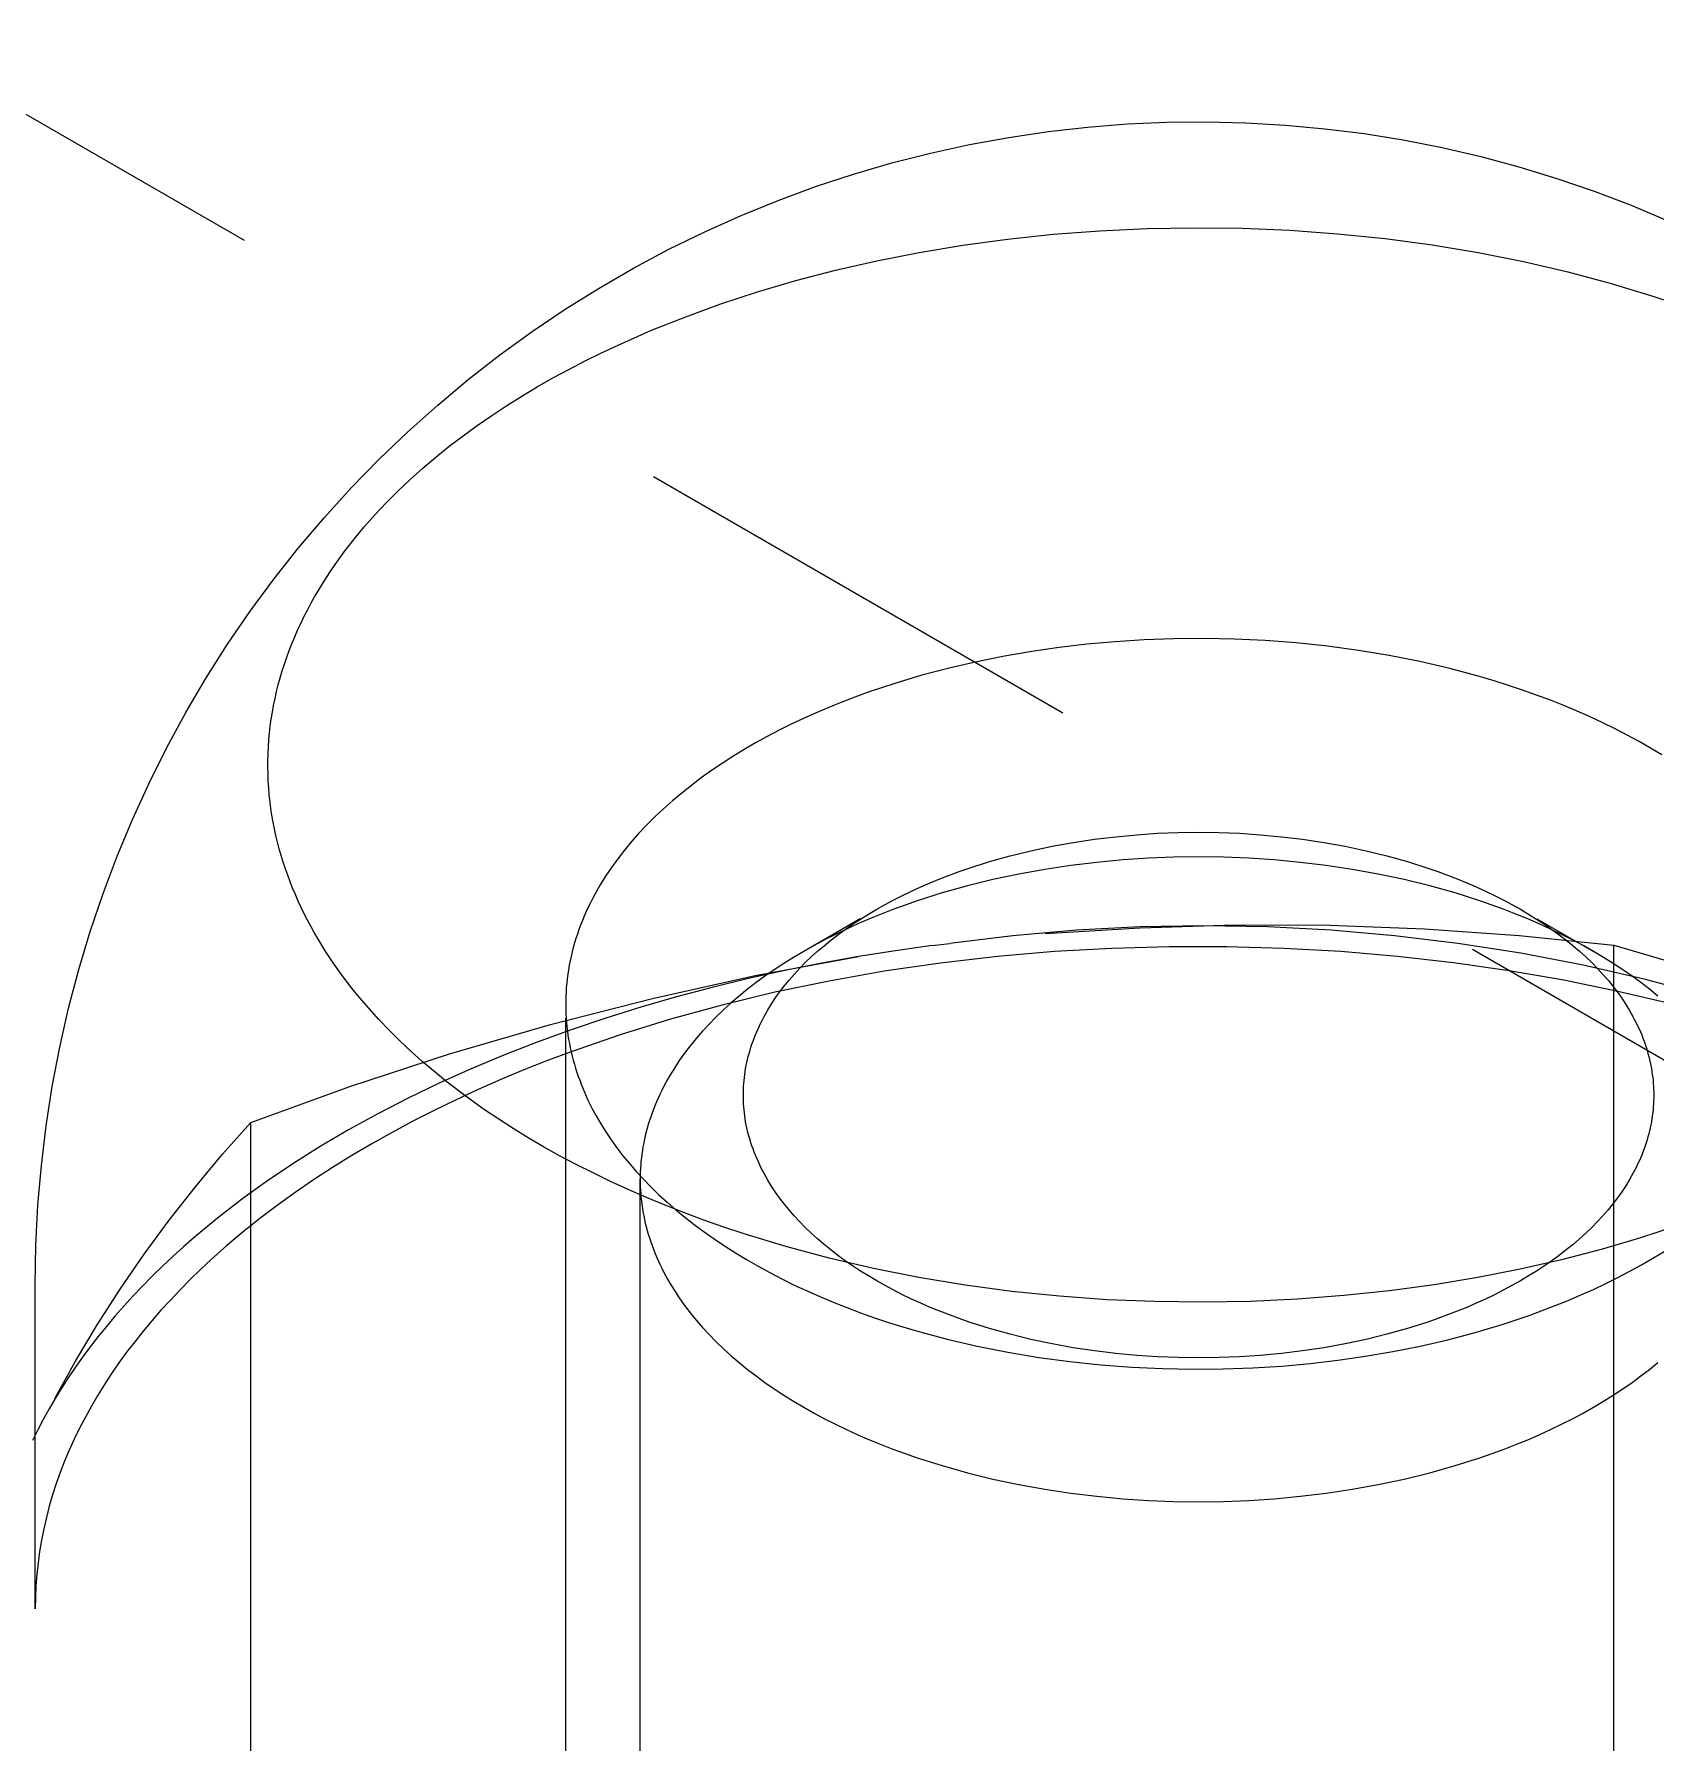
# Model space of a CAD drawing. Header units: inches. Extents: x -14 to 184, y -4 to 134.
# Drawn here: x 111.4241 to 111.7671, y 58.481 to 58.8424 of the extents above; entities that cross this region are included whole.
import ezdxf

# ---------------------------------------------------------------- set-up
doc = ezdxf.new("R2010")
doc.units = ezdxf.units.IN
doc.linetypes.add('HIDDEN', pattern=[1.905, 1.27, -0.635])
doc.layers.add('ZANO_R', color=7, linetype='Continuous', lineweight=0)
doc.layers.add('ZANO_R_przerywana', color=250, linetype='HIDDEN', lineweight=0)

msp = doc.modelspace()

# ---------------------------------------------------------------- linework, layer by layer
at = {"layer": 'ZANO_R'}
for p, q in [((111.63022, 58.82057), (111.63857, 58.8218)), ((111.63857, 58.8218), (111.64689, 58.82274)), ((111.64689, 58.82274), (111.65525, 58.8234)), ((111.65525, 58.8234), (111.66361, 58.82377)), ((111.66361, 58.82377), (111.67199, 58.82386)), ((111.67199, 58.82386), (111.68037, 58.82366)), ((111.68037, 58.82366), (111.68873, 58.82318)), ((111.68873, 58.82318), (111.69707, 58.82241)), ((111.69707, 58.82241), (111.70538, 58.82136)), ((111.70538, 58.82136), (111.71365, 58.82002)), ((111.61366, 58.81725), (111.62191, 58.81905)), ((111.62191, 58.81905), (111.63022, 58.82057)), ((111.71365, 58.82002), (111.72187, 58.81841)), ((111.72187, 58.81841), (111.73003, 58.81652)), ((111.59738, 58.8128), (111.60548, 58.81516)), ((111.60548, 58.81516), (111.61366, 58.81725)), ((111.73003, 58.81652), (111.73813, 58.81435)), ((111.73813, 58.81435), (111.74614, 58.8119)), ((111.58936, 58.81015), (111.59738, 58.8128)), ((111.74614, 58.8119), (111.75406, 58.80919)), ((111.57361, 58.80405), (111.58143, 58.80724)), ((111.58143, 58.80724), (111.58936, 58.81015)), ((111.75406, 58.80919), (111.76189, 58.8062)), ((111.56591, 58.8006), (111.57361, 58.80405)), ((111.76189, 58.8062), (111.76961, 58.80295)), ((111.55832, 58.79689), (111.56591, 58.8006)), ((111.62996, 58.79904), (111.63962, 58.80006)), ((111.63962, 58.80006), (111.64944, 58.80081)), ((111.64944, 58.80081), (111.6594, 58.80128)), ((111.6594, 58.80128), (111.66945, 58.80145)), ((111.66945, 58.80145), (111.67955, 58.80133)), ((111.67955, 58.80133), (111.68967, 58.80091)), ((111.68967, 58.80091), (111.69977, 58.80018)), ((111.69977, 58.80018), (111.7098, 58.79915)), ((111.55087, 58.79291), (111.55832, 58.79689)), ((111.60228, 58.79445), (111.61126, 58.79622)), ((111.61126, 58.79622), (111.6205, 58.79775)), ((111.6205, 58.79775), (111.62996, 58.79904)), ((111.7098, 58.79915), (111.71973, 58.79782)), ((111.71973, 58.79782), (111.72951, 58.7962)), ((111.72951, 58.7962), (111.73911, 58.7943)), ((111.54356, 58.78869), (111.55087, 58.79291)), ((111.58517, 58.79027), (111.59358, 58.79246)), ((111.59358, 58.79246), (111.60228, 58.79445)), ((111.73911, 58.7943), (111.74848, 58.79212)), ((111.5364, 58.78421), (111.54356, 58.78869)), ((111.57708, 58.78789), (111.58517, 58.79027)), ((111.74848, 58.79212), (111.75761, 58.78968)), ((111.75761, 58.78968), (111.76645, 58.78699)), ((111.56188, 58.78264), (111.56931, 58.78534)), ((111.56931, 58.78534), (111.57708, 58.78789)), ((111.76645, 58.78699), (111.77075, 58.78556)), ((111.5294, 58.7795), (111.5364, 58.78421)), ((111.55466, 58.77976), (111.56188, 58.78264)), ((111.52256, 58.77454), (111.5294, 58.7795)), ((111.54756, 58.77663), (111.55466, 58.77976)), ((111.5159, 58.76935), (111.52256, 58.77454)), ((111.54059, 58.77327), (111.54405, 58.77498)), ((111.54405, 58.77498), (111.54756, 58.77663)), ((111.5338, 58.76967), (111.53717, 58.7715)), ((111.53717, 58.7715), (111.54059, 58.77327)), ((111.50942, 58.76394), (111.5159, 58.76935)), ((111.52721, 58.76583), (111.53048, 58.76777)), ((111.53048, 58.76777), (111.5338, 58.76967)), ((111.50313, 58.75831), (111.50942, 58.76394)), ((111.52086, 58.76175), (111.52401, 58.76382)), ((111.52401, 58.76382), (111.52721, 58.76583)), ((111.51779, 58.75963), (111.52086, 58.76175)), ((111.49703, 58.75247), (111.50313, 58.75831)), ((111.51187, 58.75522), (111.51479, 58.75745)), ((111.51479, 58.75745), (111.51779, 58.75963)), ((111.50627, 58.7506), (111.50903, 58.75293)), ((111.50903, 58.75293), (111.51187, 58.75522)), ((111.49114, 58.74642), (111.49703, 58.75247)), ((111.5036, 58.74821), (111.50627, 58.7506)), ((111.48546, 58.74017), (111.49114, 58.74642)), ((111.49855, 58.74329), (111.50103, 58.74577)), ((111.50103, 58.74577), (111.5036, 58.74821)), ((111.49617, 58.74076), (111.49855, 58.74329)), ((111.48, 58.73373), (111.48546, 58.74017)), ((111.49173, 58.73557), (111.49389, 58.73818)), ((111.49389, 58.73818), (111.49617, 58.74076)), ((111.48967, 58.73292), (111.49173, 58.73557)), ((111.47476, 58.72711), (111.48, 58.73373)), ((111.48772, 58.73023), (111.48967, 58.73292)), ((111.48503, 58.72613), (111.4859, 58.7275)), ((111.4859, 58.7275), (111.4868, 58.72887)), ((111.4868, 58.72887), (111.48772, 58.73023)), ((111.46975, 58.72031), (111.47476, 58.72711)), ((111.48338, 58.72336), (111.48419, 58.72475)), ((111.48419, 58.72475), (111.48503, 58.72613)), ((111.46498, 58.71334), (111.46975, 58.72031)), ((111.48113, 58.71915), (111.48185, 58.72056)), ((111.48185, 58.72056), (111.4826, 58.72196)), ((111.4826, 58.72196), (111.48338, 58.72336)), ((111.47979, 58.71631), (111.48045, 58.71773)), ((111.48045, 58.71773), (111.48113, 58.71915)), ((111.46045, 58.70622), (111.46498, 58.71334)), ((111.47802, 58.71202), (111.47858, 58.71346)), ((111.47858, 58.71346), (111.47917, 58.71489)), ((111.47917, 58.71489), (111.47979, 58.71631)), ((111.64674, 58.71334), (111.64089, 58.71266)), ((111.65274, 58.71388), (111.64674, 58.71334)), ((111.65888, 58.71427), (111.65274, 58.71388)), ((111.66514, 58.7145), (111.65888, 58.71427)), ((111.67151, 58.71455), (111.66514, 58.7145)), ((111.67796, 58.71443), (111.67151, 58.71455)), ((111.68447, 58.71412), (111.67796, 58.71443)), ((111.69103, 58.71363), (111.68447, 58.71412)), ((111.6976, 58.71294), (111.69103, 58.71363)), ((111.70416, 58.71205), (111.6976, 58.71294)), ((111.477, 58.70914), (111.47749, 58.71058)), ((111.47749, 58.71058), (111.47802, 58.71202)), ((111.62345, 58.70966), (111.61762, 58.70831)), ((111.62928, 58.71083), (111.62345, 58.70966)), ((111.6351, 58.71183), (111.62928, 58.71083)), ((111.64089, 58.71266), (111.6351, 58.71183)), ((111.71068, 58.71096), (111.70416, 58.71205)), ((111.71715, 58.70968), (111.71068, 58.71096)), ((111.72352, 58.70819), (111.71715, 58.70968)), ((111.45617, 58.69894), (111.46045, 58.70622)), ((111.47571, 58.70479), (111.47611, 58.70624)), ((111.47611, 58.70624), (111.47654, 58.70769)), ((111.47654, 58.70769), (111.477, 58.70914)), ((111.61183, 58.70678), (111.6061, 58.70507)), ((111.61762, 58.70831), (111.61183, 58.70678)), ((111.72978, 58.70652), (111.72352, 58.70819)), ((111.73286, 58.70561), (111.72978, 58.70652)), ((111.7359, 58.70465), (111.73286, 58.70561)), ((111.47501, 58.70188), (111.47534, 58.70334)), ((111.47534, 58.70334), (111.47571, 58.70479)), ((111.59766, 58.70217), (111.5949, 58.70111)), ((111.60045, 58.70318), (111.59766, 58.70217)), ((111.6061, 58.70507), (111.60045, 58.70318)), ((111.7389, 58.70365), (111.7359, 58.70465)), ((111.74185, 58.7026), (111.7389, 58.70365)), ((111.74476, 58.70151), (111.74185, 58.7026)), ((111.45214, 58.69152), (111.45617, 58.69894)), ((111.47422, 58.6975), (111.47445, 58.69896)), ((111.47445, 58.69896), (111.47471, 58.70042)), ((111.47471, 58.70042), (111.47501, 58.70188)), ((111.58948, 58.69886), (111.58682, 58.69766)), ((111.59217, 58.7), (111.58948, 58.69886)), ((111.5949, 58.70111), (111.59217, 58.7)), ((111.74761, 58.70038), (111.74476, 58.70151)), ((111.75041, 58.69921), (111.74761, 58.70038)), ((111.75316, 58.69799), (111.75041, 58.69921)), ((111.47385, 58.69458), (111.47402, 58.69604)), ((111.47402, 58.69604), (111.47422, 58.6975)), ((111.58164, 58.69515), (111.57912, 58.69383)), ((111.58421, 58.69643), (111.58164, 58.69515)), ((111.58682, 58.69766), (111.58421, 58.69643)), ((111.75584, 58.69674), (111.75316, 58.69799)), ((111.75847, 58.69545), (111.75584, 58.69674)), ((111.76103, 58.69412), (111.75847, 58.69545)), ((111.44837, 58.68397), (111.45214, 58.69152)), ((111.47354, 58.6902), (111.47361, 58.69166)), ((111.47361, 58.69166), (111.47371, 58.69312)), ((111.47371, 58.69312), (111.47385, 58.69458)), ((111.57666, 58.69247), (111.57424, 58.69107)), ((111.57912, 58.69383), (111.57666, 58.69247)), ((111.76352, 58.69276), (111.76103, 58.69412)), ((111.76595, 58.69136), (111.76352, 58.69276)), ((111.76831, 58.68994), (111.76595, 58.69136)), ((111.4735, 58.68874), (111.47354, 58.6902)), ((111.4735, 58.68728), (111.4735, 58.68874)), ((111.56958, 58.68815), (111.56735, 58.68663)), ((111.57188, 58.68962), (111.56958, 58.68815)), ((111.57424, 58.69107), (111.57188, 58.68962)), ((111.44485, 58.67629), (111.44837, 58.68397)), ((111.47353, 58.68583), (111.4735, 58.68728)), ((111.47359, 58.68438), (111.47353, 58.68583)), ((111.47368, 58.68293), (111.47359, 58.68438)), ((111.56518, 58.68508), (111.56307, 58.6835)), ((111.56735, 58.68663), (111.56518, 58.68508)), ((111.4738, 58.68148), (111.47368, 58.68293)), ((111.47396, 58.68004), (111.4738, 58.68148)), ((111.56104, 58.68188), (111.55908, 58.68023)), ((111.56307, 58.6835), (111.56104, 58.68188)), ((111.47414, 58.6786), (111.47396, 58.68004)), ((111.47436, 58.67717), (111.47414, 58.6786)), ((111.47461, 58.67573), (111.47436, 58.67717)), ((111.55537, 58.67685), (111.55364, 58.67512)), ((111.55719, 58.67855), (111.55537, 58.67685)), ((111.55908, 58.68023), (111.55719, 58.67855)), ((111.44161, 58.6685), (111.44485, 58.67629)), ((111.47489, 58.67431), (111.47461, 58.67573)), ((111.4752, 58.67289), (111.47489, 58.67431)), ((111.55198, 58.67336), (111.55041, 58.67159)), ((111.55364, 58.67512), (111.55198, 58.67336)), ((111.65283, 58.67264), (111.65728, 58.67306)), ((111.65728, 58.67306), (111.6617, 58.67335)), ((111.6617, 58.67335), (111.66606, 58.67352)), ((111.66606, 58.67352), (111.67035, 58.67357)), ((111.67035, 58.67357), (111.67464, 58.67352)), ((111.67464, 58.67352), (111.679, 58.67335)), ((111.679, 58.67335), (111.68341, 58.67306)), ((111.68341, 58.67306), (111.68787, 58.67264)), ((111.47554, 58.67147), (111.4752, 58.67289)), ((111.47591, 58.67006), (111.47554, 58.67147)), ((111.47631, 58.66866), (111.47591, 58.67006)), ((111.54891, 58.66979), (111.5475, 58.66797)), ((111.55041, 58.67159), (111.54891, 58.66979)), ((111.63049, 58.66858), (111.63491, 58.66967)), ((111.63491, 58.66967), (111.63937, 58.67062)), ((111.63937, 58.67062), (111.64386, 58.67143)), ((111.64386, 58.67143), (111.64835, 58.6721)), ((111.64835, 58.6721), (111.65283, 58.67264)), ((111.68787, 58.67264), (111.69235, 58.6721)), ((111.69235, 58.6721), (111.69684, 58.67143)), ((111.69684, 58.67143), (111.70133, 58.67062)), ((111.70133, 58.67062), (111.70579, 58.66967)), ((111.70579, 58.66967), (111.71021, 58.66858)), ((111.43863, 58.66059), (111.44161, 58.6685)), ((111.47674, 58.66726), (111.47631, 58.66866)), ((111.4772, 58.66587), (111.47674, 58.66726)), ((111.47769, 58.66449), (111.4772, 58.66587)), ((111.54618, 58.66614), (111.54555, 58.66522)), ((111.5475, 58.66797), (111.54618, 58.66614)), ((111.61974, 58.66527), (111.62185, 58.666)), ((111.62185, 58.666), (111.62613, 58.66736)), ((111.62613, 58.66736), (111.63049, 58.66858)), ((111.64336, 58.66655), (111.63785, 58.66572)), ((111.64886, 58.66721), (111.64336, 58.66655)), ((111.65432, 58.66772), (111.64886, 58.66721)), ((111.65974, 58.66807), (111.65432, 58.66772)), ((111.66508, 58.66828), (111.65974, 58.66807)), ((111.67035, 58.66835), (111.66508, 58.66828)), ((111.67561, 58.66828), (111.67035, 58.66835)), ((111.68096, 58.66807), (111.67561, 58.66828)), ((111.68637, 58.66772), (111.68096, 58.66807)), ((111.69184, 58.66721), (111.68637, 58.66772)), ((111.69734, 58.66655), (111.69184, 58.66721)), ((111.70285, 58.66572), (111.69734, 58.66655)), ((111.71021, 58.66858), (111.71457, 58.66736)), ((111.71457, 58.66736), (111.71885, 58.666)), ((111.71885, 58.666), (111.72095, 58.66527)), ((111.4782, 58.66311), (111.47769, 58.66449)), ((111.47874, 58.66174), (111.4782, 58.66311)), ((111.54378, 58.66243), (111.54324, 58.6615)), ((111.54435, 58.66336), (111.54378, 58.66243)), ((111.54494, 58.66429), (111.54435, 58.66336)), ((111.54555, 58.66522), (111.54494, 58.66429)), ((111.61161, 58.66203), (111.6136, 58.66289)), ((111.6136, 58.66289), (111.61561, 58.66371)), ((111.61561, 58.66371), (111.61766, 58.66451)), ((111.62145, 58.66223), (111.6161, 58.66073)), ((111.61766, 58.66451), (111.61974, 58.66527)), ((111.62687, 58.66356), (111.62145, 58.66223)), ((111.63235, 58.66472), (111.62687, 58.66356)), ((111.63785, 58.66572), (111.63235, 58.66472)), ((111.70835, 58.66472), (111.70285, 58.66572)), ((111.71382, 58.66356), (111.70835, 58.66472)), ((111.71925, 58.66223), (111.71382, 58.66356)), ((111.7246, 58.66073), (111.71925, 58.66223)), ((111.72095, 58.66527), (111.72303, 58.66451)), ((111.72303, 58.66451), (111.72508, 58.66371)), ((111.72508, 58.66371), (111.7271, 58.66289)), ((111.7271, 58.66289), (111.72908, 58.66203)), ((111.43593, 58.6526), (111.43863, 58.66059)), ((111.47932, 58.66038), (111.47874, 58.66174)), ((111.47991, 58.65902), (111.47932, 58.66038)), ((111.48054, 58.65768), (111.47991, 58.65902)), ((111.54173, 58.65868), (111.54127, 58.65774)), ((111.54221, 58.65962), (111.54173, 58.65868)), ((111.54271, 58.66056), (111.54221, 58.65962)), ((111.54324, 58.6615), (111.54271, 58.66056)), ((111.60405, 58.65829), (111.60588, 58.65927)), ((111.60588, 58.65927), (111.60775, 58.66022)), ((111.60775, 58.66022), (111.60966, 58.66114)), ((111.61085, 58.65907), (111.60827, 58.65817)), ((111.60966, 58.66114), (111.61161, 58.66203)), ((111.6161, 58.66073), (111.61085, 58.65907)), ((111.72985, 58.65907), (111.7246, 58.66073)), ((111.72908, 58.66203), (111.73103, 58.66114)), ((111.73243, 58.65817), (111.72985, 58.65907)), ((111.73103, 58.66114), (111.73294, 58.66022)), ((111.73294, 58.66022), (111.73481, 58.65927)), ((111.73481, 58.65927), (111.73664, 58.65829)), ((111.48119, 58.65634), (111.48054, 58.65768)), ((111.48187, 58.65501), (111.48119, 58.65634)), ((111.48257, 58.65369), (111.48187, 58.65501)), ((111.54041, 58.65584), (111.54002, 58.6549)), ((111.54083, 58.65679), (111.54041, 58.65584)), ((111.54127, 58.65774), (111.54083, 58.65679)), ((111.59879, 58.65528), (111.58683, 58.64838)), ((111.59719, 58.65412), (111.59884, 58.6552)), ((111.60073, 58.65524), (111.59829, 58.65419)), ((111.59884, 58.6552), (111.60053, 58.65626)), ((111.60053, 58.65626), (111.60227, 58.65729)), ((111.6032, 58.65626), (111.60073, 58.65524)), ((111.60227, 58.65729), (111.60405, 58.65829)), ((111.60572, 58.65723), (111.6032, 58.65626)), ((111.60827, 58.65817), (111.60572, 58.65723)), ((111.73498, 58.65723), (111.73243, 58.65817)), ((111.73749, 58.65626), (111.73498, 58.65723)), ((111.73664, 58.65829), (111.73843, 58.65729)), ((111.73997, 58.65524), (111.73749, 58.65626)), ((111.73843, 58.65729), (111.74017, 58.65626)), ((111.7424, 58.65419), (111.73997, 58.65524)), ((111.74017, 58.65626), (111.74186, 58.6552)), ((111.74186, 58.6552), (111.7435, 58.65412)), ((111.7419, 58.65528), (111.75386, 58.64838)), ((111.4335, 58.64451), (111.43593, 58.6526)), ((111.4833, 58.65238), (111.48257, 58.65369)), ((111.48406, 58.65108), (111.4833, 58.65238)), ((111.53896, 58.65205), (111.53865, 58.65111)), ((111.53929, 58.653), (111.53896, 58.65205)), ((111.53964, 58.65395), (111.53929, 58.653)), ((111.54002, 58.6549), (111.53964, 58.65395)), ((111.59356, 58.65197), (111.59126, 58.65081)), ((111.59257, 58.65075), (111.59406, 58.6519)), ((111.5959, 58.6531), (111.59356, 58.65197)), ((111.59406, 58.6519), (111.5956, 58.65302)), ((111.5956, 58.65302), (111.59719, 58.65412)), ((111.59829, 58.65419), (111.5959, 58.6531)), ((111.63108, 58.65169), (111.61771, 58.65006)), ((111.64451, 58.65285), (111.63108, 58.65169)), ((111.63793, 58.65216), (111.65797, 58.65339)), ((111.65797, 58.65355), (111.64451, 58.65285)), ((111.65797, 58.65339), (111.67803, 58.65397)), ((111.67144, 58.65378), (111.65797, 58.65355)), ((111.68491, 58.65355), (111.67144, 58.65378)), ((111.67803, 58.65397), (111.69811, 58.65389)), ((111.69837, 58.65285), (111.68491, 58.65355)), ((111.69811, 58.65389), (111.71817, 58.65315)), ((111.7118, 58.65169), (111.69837, 58.65285)), ((111.72517, 58.65006), (111.7118, 58.65169)), ((111.71817, 58.65315), (111.73819, 58.65176)), ((111.73819, 58.65176), (111.75816, 58.64971)), ((111.74479, 58.6531), (111.7424, 58.65419)), ((111.7435, 58.65412), (111.74509, 58.65302)), ((111.74714, 58.65197), (111.74479, 58.6531)), ((111.74509, 58.65302), (111.74664, 58.6519)), ((111.74664, 58.6519), (111.74812, 58.65075)), ((111.74943, 58.65081), (111.74714, 58.65197)), ((111.48564, 58.64851), (111.48406, 58.65108)), ((111.48732, 58.64597), (111.48564, 58.64851)), ((111.53785, 58.64826), (111.53763, 58.64732)), ((111.5381, 58.64921), (111.53785, 58.64826)), ((111.53836, 58.65016), (111.5381, 58.64921)), ((111.53865, 58.65111), (111.53836, 58.65016)), ((111.58683, 58.64838), (111.5847, 58.64711)), ((111.58902, 58.64961), (111.58683, 58.64838)), ((111.58844, 58.6472), (111.58976, 58.6484)), ((111.59126, 58.65081), (111.58902, 58.64961)), ((111.58976, 58.6484), (111.59114, 58.64958)), ((111.59114, 58.64958), (111.59257, 58.65075)), ((111.60623, 58.64851), (111.59843, 58.64727)), ((111.61404, 58.6496), (111.60623, 58.64851)), ((111.61404, 58.6496), (111.61771, 58.65006)), ((111.63991, 58.64832), (111.62781, 58.64728)), ((111.65204, 58.64901), (111.63991, 58.64832)), ((111.66418, 58.64935), (111.65204, 58.64901)), ((111.67631, 58.64935), (111.66418, 58.64935)), ((111.68841, 58.64901), (111.67631, 58.64935)), ((111.70045, 58.64833), (111.68841, 58.64901)), ((111.71242, 58.64732), (111.70045, 58.64833)), ((111.73849, 58.64798), (111.72517, 58.65006)), ((111.75172, 58.64543), (111.73849, 58.64798)), ((111.74812, 58.65075), (111.74956, 58.64958)), ((111.75167, 58.64961), (111.74943, 58.65081)), ((111.74956, 58.64958), (111.75093, 58.6484)), ((111.75093, 58.6484), (111.75225, 58.6472)), ((111.75386, 58.64838), (111.75167, 58.64961)), ((111.756, 58.64711), (111.75386, 58.64838)), ((111.75816, 58.47809), (111.75816, 58.64971)), ((111.75816, 58.64971), (111.77044, 58.64613)), ((111.43135, 58.63634), (111.4335, 58.64451)), ((111.48908, 58.64348), (111.48732, 58.64597)), ((111.53707, 58.64448), (111.53693, 58.64354)), ((111.53724, 58.64543), (111.53707, 58.64448)), ((111.53742, 58.64637), (111.53724, 58.64543)), ((111.53763, 58.64732), (111.53742, 58.64637)), ((111.58288, 58.64432), (111.57516, 58.64262)), ((111.57656, 58.64324), (111.59842, 58.64732)), ((111.58061, 58.64449), (111.57865, 58.64314)), ((111.58262, 58.64582), (111.58061, 58.64449)), ((111.5847, 58.64711), (111.58262, 58.64582)), ((111.59064, 58.64587), (111.58288, 58.64432)), ((111.58482, 58.64351), (111.58597, 58.64476)), ((111.58597, 58.64476), (111.58718, 58.64599)), ((111.58718, 58.64599), (111.58844, 58.6472)), ((111.59843, 58.64727), (111.59064, 58.64587)), ((111.60388, 58.64416), (111.5922, 58.6421)), ((111.61577, 58.64589), (111.60388, 58.64416)), ((111.62781, 58.64728), (111.61577, 58.64589)), ((111.72428, 58.64597), (111.71242, 58.64732)), ((111.73603, 58.64428), (111.72428, 58.64597)), ((111.74763, 58.64227), (111.73603, 58.64428)), ((111.76486, 58.64243), (111.75172, 58.64543)), ((111.75225, 58.6472), (111.75352, 58.64599)), ((111.75352, 58.64599), (111.75472, 58.64476)), ((111.75472, 58.64476), (111.75587, 58.64351)), ((111.75807, 58.64582), (111.756, 58.64711)), ((111.76009, 58.64449), (111.75807, 58.64582)), ((111.76204, 58.64314), (111.76009, 58.64449)), ((111.49094, 58.64103), (111.48908, 58.64348)), ((111.49288, 58.63863), (111.49094, 58.64103)), ((111.53662, 58.64073), (111.53656, 58.6398)), ((111.53671, 58.64167), (111.53662, 58.64073)), ((111.53681, 58.6426), (111.53671, 58.64167)), ((111.53693, 58.64354), (111.53681, 58.6426)), ((111.55484, 58.63844), (111.57656, 58.64324)), ((111.5675, 58.64076), (111.5599, 58.63875)), ((111.57516, 58.64262), (111.5675, 58.64076)), ((111.57676, 58.64176), (111.57494, 58.64035)), ((111.57865, 58.64314), (111.57676, 58.64176)), ((111.5922, 58.6421), (111.58076, 58.63973)), ((111.58174, 58.63972), (111.58271, 58.641)), ((111.58271, 58.641), (111.58374, 58.64226)), ((111.58374, 58.64226), (111.58482, 58.64351)), ((111.75906, 58.63992), (111.74763, 58.64227)), ((111.75587, 58.64351), (111.75696, 58.64226)), ((111.75696, 58.64226), (111.75799, 58.641)), ((111.75799, 58.641), (111.75896, 58.63972)), ((111.76393, 58.64176), (111.76204, 58.64314)), ((111.76576, 58.64035), (111.76393, 58.64176)), ((111.77788, 58.63898), (111.76486, 58.64243)), ((111.4949, 58.63627), (111.49288, 58.63863)), ((111.53329, 58.63293), (111.55484, 58.63844)), ((111.53652, 58.63887), (111.53649, 58.63794)), ((111.53649, 58.63794), (111.53649, 58.63702)), ((111.53649, 58.63702), (111.53651, 58.6361)), ((111.53656, 58.6398), (111.53652, 58.63887)), ((111.5599, 58.63875), (111.55238, 58.63659)), ((111.56956, 58.63703), (111.55864, 58.63404)), ((111.58076, 58.63973), (111.56956, 58.63703)), ((111.57149, 58.63747), (111.56987, 58.636)), ((111.57318, 58.63893), (111.57149, 58.63747)), ((111.57494, 58.64035), (111.57318, 58.63893)), ((111.57919, 58.63587), (111.57998, 58.63716)), ((111.57998, 58.63716), (111.58083, 58.63845)), ((111.58083, 58.63845), (111.58174, 58.63972)), ((111.75896, 58.63972), (111.75987, 58.63845)), ((111.77031, 58.63725), (111.75906, 58.63992)), ((111.75987, 58.63845), (111.76072, 58.63716)), ((111.76072, 58.63716), (111.76151, 58.63587)), ((111.76752, 58.63893), (111.76576, 58.64035)), ((111.42948, 58.62811), (111.43135, 58.63634)), ((111.497, 58.63395), (111.4949, 58.63627)), ((111.49917, 58.63169), (111.497, 58.63395)), ((111.53649, 58.31085), (111.53649, 58.63427)), ((111.53651, 58.6361), (111.53654, 58.63518)), ((111.53654, 58.63518), (111.53659, 58.63427)), ((111.53659, 58.63427), (111.53666, 58.63336)), ((111.53666, 58.63336), (111.53675, 58.63245)), ((111.54496, 58.63427), (111.53764, 58.6318)), ((111.55238, 58.63659), (111.54496, 58.63427)), ((111.55864, 58.63404), (111.548, 58.63074)), ((111.56832, 58.63451), (111.56684, 58.633)), ((111.56987, 58.636), (111.56832, 58.63451)), ((111.57747, 58.63263), (111.57778, 58.63328)), ((111.57778, 58.63328), (111.57811, 58.63393)), ((111.57811, 58.63393), (111.57846, 58.63458)), ((111.57846, 58.63458), (111.57882, 58.63522)), ((111.57882, 58.63522), (111.57919, 58.63587)), ((111.76151, 58.63587), (111.76188, 58.63522)), ((111.76188, 58.63522), (111.76224, 58.63458)), ((111.76224, 58.63458), (111.76258, 58.63393)), ((111.76258, 58.63393), (111.76291, 58.63328)), ((111.76291, 58.63328), (111.76323, 58.63263)), ((111.50141, 58.62947), (111.49917, 58.63169)), ((111.51194, 58.62671), (111.53329, 58.63293)), ((111.53764, 58.6318), (111.53045, 58.62919)), ((111.53675, 58.63245), (111.53686, 58.63155)), ((111.53686, 58.63155), (111.53698, 58.63065)), ((111.53698, 58.63065), (111.53712, 58.62976)), ((111.53712, 58.62976), (111.53728, 58.62887)), ((111.548, 58.63074), (111.53767, 58.62716)), ((111.5641, 58.62994), (111.56284, 58.62839)), ((111.56543, 58.63148), (111.5641, 58.62994)), ((111.56684, 58.633), (111.56543, 58.63148)), ((111.57612, 58.62939), (111.57636, 58.63004)), ((111.57636, 58.63004), (111.57662, 58.63069)), ((111.57662, 58.63069), (111.57689, 58.63133)), ((111.57689, 58.63133), (111.57717, 58.63198)), ((111.57717, 58.63198), (111.57747, 58.63263)), ((111.76323, 58.63263), (111.76352, 58.63198)), ((111.76352, 58.63198), (111.76381, 58.63133)), ((111.76381, 58.63133), (111.76408, 58.63069)), ((111.76408, 58.63069), (111.76434, 58.63004)), ((111.76434, 58.63004), (111.76458, 58.62939)), ((111.4279, 58.61982), (111.42948, 58.62811)), ((111.49081, 58.61979), (111.51194, 58.62671)), ((111.50371, 58.6273), (111.50141, 58.62947)), ((111.50608, 58.62518), (111.50371, 58.6273)), ((111.52339, 58.62643), (111.51648, 58.62353)), ((111.53045, 58.62919), (111.52339, 58.62643)), ((111.53767, 58.62716), (111.53263, 58.62526)), ((111.53728, 58.62887), (111.53746, 58.62799)), ((111.53746, 58.62799), (111.53765, 58.62711)), ((111.53765, 58.62711), (111.53786, 58.62623)), ((111.53786, 58.62623), (111.53809, 58.62537)), ((111.56165, 58.62683), (111.56053, 58.62526)), ((111.56284, 58.62839), (111.56165, 58.62683)), ((111.57496, 58.62553), (111.57512, 58.62617)), ((111.57512, 58.62617), (111.57529, 58.62681)), ((111.57529, 58.62681), (111.57548, 58.62745)), ((111.57548, 58.62745), (111.57568, 58.6281)), ((111.57568, 58.6281), (111.57589, 58.62874)), ((111.57589, 58.62874), (111.57612, 58.62939)), ((111.76458, 58.62939), (111.76481, 58.62874)), ((111.76481, 58.62874), (111.76502, 58.6281)), ((111.76502, 58.6281), (111.76522, 58.62745)), ((111.76522, 58.62745), (111.76541, 58.62681)), ((111.76541, 58.62681), (111.76558, 58.62617)), ((111.76558, 58.62617), (111.76574, 58.62553)), ((111.50853, 58.62309), (111.50608, 58.62518)), ((111.51108, 58.62101), (111.50853, 58.62309)), ((111.51648, 58.62353), (111.50973, 58.6205)), ((111.52767, 58.6233), (111.52279, 58.62126)), ((111.53263, 58.62526), (111.52767, 58.6233)), ((111.53809, 58.62537), (111.53833, 58.6245)), ((111.53833, 58.6245), (111.53859, 58.62364)), ((111.53859, 58.62364), (111.53886, 58.62279)), ((111.53886, 58.62279), (111.53915, 58.62194)), ((111.55949, 58.62368), (111.55852, 58.6221)), ((111.56053, 58.62526), (111.55949, 58.62368)), ((111.57437, 58.62235), (111.57446, 58.62298)), ((111.57446, 58.62298), (111.57456, 58.62361)), ((111.57456, 58.62361), (111.57468, 58.62425)), ((111.57468, 58.62425), (111.57481, 58.62489)), ((111.57481, 58.62489), (111.57496, 58.62553)), ((111.76574, 58.62553), (111.76588, 58.62489)), ((111.76588, 58.62489), (111.76601, 58.62425)), ((111.76601, 58.62425), (111.76613, 58.62361)), ((111.76613, 58.62361), (111.76624, 58.62298)), ((111.76624, 58.62298), (111.76633, 58.62235)), ((111.4266, 58.61147), (111.4279, 58.61982)), ((111.46991, 58.61217), (111.49081, 58.61979)), ((111.50973, 58.6205), (111.50316, 58.61733)), ((111.51373, 58.61895), (111.51108, 58.62101)), ((111.518, 58.61916), (111.51331, 58.61699)), ((111.51649, 58.61691), (111.51373, 58.61895)), ((111.52279, 58.62126), (111.518, 58.61916)), ((111.53915, 58.62194), (111.53945, 58.6211)), ((111.53945, 58.6211), (111.53977, 58.62027)), ((111.53977, 58.62027), (111.54046, 58.6186)), ((111.5568, 58.61892), (111.55641, 58.61813)), ((111.5572, 58.61972), (111.5568, 58.61892)), ((111.55762, 58.62051), (111.5572, 58.61972)), ((111.55806, 58.62131), (111.55762, 58.62051)), ((111.55852, 58.6221), (111.55806, 58.62131)), ((111.57407, 58.6186), (111.57409, 58.61922)), ((111.57409, 58.61922), (111.57412, 58.61984)), ((111.57412, 58.61984), (111.57416, 58.62046)), ((111.57416, 58.62046), (111.57422, 58.62109)), ((111.57422, 58.62109), (111.57429, 58.62172)), ((111.57429, 58.62172), (111.57437, 58.62235)), ((111.76633, 58.62235), (111.76641, 58.62172)), ((111.76641, 58.62172), (111.76648, 58.62109)), ((111.76648, 58.62109), (111.76653, 58.62046)), ((111.76653, 58.62046), (111.76657, 58.61984)), ((111.76657, 58.61984), (111.7666, 58.61922)), ((111.7666, 58.61922), (111.76662, 58.6186)), ((111.50316, 58.61733), (111.49676, 58.61404)), ((111.51331, 58.61699), (111.5087, 58.61475)), ((111.51935, 58.61489), (111.51649, 58.61691)), ((111.54046, 58.6186), (111.54121, 58.61692)), ((111.54121, 58.61692), (111.54204, 58.61524)), ((111.54204, 58.61524), (111.54295, 58.61356)), ((111.55536, 58.61574), (111.55505, 58.61495)), ((111.55569, 58.61654), (111.55536, 58.61574)), ((111.55604, 58.61733), (111.55569, 58.61654)), ((111.55641, 58.61813), (111.55604, 58.61733)), ((111.57407, 58.61798), (111.57407, 58.6186)), ((111.57407, 58.61737), (111.57407, 58.61798)), ((111.57409, 58.61675), (111.57407, 58.61737)), ((111.57412, 58.61613), (111.57409, 58.61675)), ((111.57416, 58.61551), (111.57412, 58.61613)), ((111.57422, 58.61488), (111.57416, 58.61551)), ((111.76653, 58.61551), (111.76648, 58.61488)), ((111.76657, 58.61613), (111.76653, 58.61551)), ((111.7666, 58.61675), (111.76657, 58.61613)), ((111.76662, 58.61737), (111.7666, 58.61675)), ((111.76662, 58.6186), (111.76663, 58.61798)), ((111.76663, 58.61798), (111.76662, 58.61737)), ((111.46393, 58.60548), (111.46991, 58.61217)), ((111.46991, 58.44055), (111.46991, 58.61217)), ((111.49676, 58.61404), (111.49057, 58.61062)), ((111.50419, 58.61245), (111.49978, 58.61009)), ((111.5087, 58.61475), (111.50419, 58.61245)), ((111.52232, 58.61289), (111.51935, 58.61489)), ((111.52539, 58.61091), (111.52232, 58.61289)), ((111.54295, 58.61356), (111.54392, 58.61188)), ((111.54392, 58.61188), (111.54498, 58.61019)), ((111.55396, 58.61178), (111.55374, 58.61099)), ((111.55421, 58.61257), (111.55396, 58.61178)), ((111.55447, 58.61336), (111.55421, 58.61257)), ((111.55475, 58.61415), (111.55447, 58.61336)), ((111.55505, 58.61495), (111.55475, 58.61415)), ((111.57429, 58.61425), (111.57422, 58.61488)), ((111.57437, 58.61362), (111.57429, 58.61425)), ((111.57446, 58.61299), (111.57437, 58.61362)), ((111.57456, 58.61235), (111.57446, 58.61299)), ((111.57468, 58.61172), (111.57456, 58.61235)), ((111.57481, 58.61108), (111.57468, 58.61172)), ((111.76601, 58.61172), (111.76588, 58.61108)), ((111.76613, 58.61235), (111.76601, 58.61172)), ((111.76624, 58.61299), (111.76613, 58.61235)), ((111.76633, 58.61362), (111.76624, 58.61299)), ((111.76641, 58.61425), (111.76633, 58.61362)), ((111.76648, 58.61488), (111.76641, 58.61425)), ((111.42559, 58.60309), (111.4266, 58.61147)), ((111.49057, 58.61062), (111.48457, 58.60709)), ((111.49978, 58.61009), (111.49547, 58.60767)), ((111.52856, 58.60897), (111.52539, 58.61091)), ((111.53183, 58.60705), (111.52856, 58.60897)), ((111.54498, 58.61019), (111.5461, 58.60851)), ((111.5461, 58.60851), (111.54731, 58.60683)), ((111.55315, 58.60863), (111.55299, 58.60785)), ((111.55333, 58.60941), (111.55315, 58.60863)), ((111.55352, 58.6102), (111.55333, 58.60941)), ((111.55374, 58.61099), (111.55352, 58.6102)), ((111.57496, 58.61044), (111.57481, 58.61108)), ((111.57512, 58.6098), (111.57496, 58.61044)), ((111.57529, 58.60916), (111.57512, 58.6098)), ((111.57548, 58.60851), (111.57529, 58.60916)), ((111.57568, 58.60787), (111.57548, 58.60851)), ((111.76522, 58.60851), (111.76502, 58.60787)), ((111.76541, 58.60916), (111.76522, 58.60851)), ((111.76558, 58.6098), (111.76541, 58.60916)), ((111.76574, 58.61044), (111.76558, 58.6098)), ((111.76588, 58.61108), (111.76574, 58.61044)), ((111.45817, 58.5986), (111.46393, 58.60548)), ((111.48457, 58.60709), (111.47879, 58.60344)), ((111.49126, 58.60518), (111.48715, 58.60263)), ((111.49547, 58.60767), (111.49126, 58.60518)), ((111.53521, 58.60516), (111.53183, 58.60705)), ((111.53869, 58.60331), (111.53521, 58.60516)), ((111.54731, 58.60683), (111.54859, 58.60516)), ((111.54859, 58.60516), (111.54996, 58.60349)), ((111.5525, 58.60474), (111.55242, 58.60397)), ((111.5526, 58.60551), (111.5525, 58.60474)), ((111.55272, 58.60629), (111.5526, 58.60551)), ((111.55284, 58.60706), (111.55272, 58.60629)), ((111.55299, 58.60785), (111.55284, 58.60706)), ((111.57589, 58.60722), (111.57568, 58.60787)), ((111.57612, 58.60658), (111.57589, 58.60722)), ((111.57636, 58.60593), (111.57612, 58.60658)), ((111.57662, 58.60528), (111.57636, 58.60593)), ((111.57689, 58.60463), (111.57662, 58.60528)), ((111.57717, 58.60399), (111.57689, 58.60463)), ((111.76381, 58.60463), (111.76352, 58.60399)), ((111.76408, 58.60528), (111.76381, 58.60463)), ((111.76434, 58.60593), (111.76408, 58.60528)), ((111.76458, 58.60658), (111.76434, 58.60593)), ((111.76481, 58.60722), (111.76458, 58.60658)), ((111.76502, 58.60787), (111.76481, 58.60722)), ((111.42486, 58.59468), (111.42559, 58.60309)), ((111.47879, 58.60344), (111.47324, 58.5997)), ((111.48715, 58.60263), (111.48315, 58.60003)), ((111.54227, 58.6015), (111.53869, 58.60331)), ((111.54594, 58.59973), (111.54227, 58.6015)), ((111.54996, 58.60349), (111.5514, 58.60183)), ((111.5514, 58.60183), (111.55292, 58.60018)), ((111.55227, 58.60167), (111.55224, 58.60091)), ((111.55224, 58.60091), (111.55224, 58.60016)), ((111.5523, 58.60243), (111.55227, 58.60167)), ((111.55236, 58.6032), (111.5523, 58.60243)), ((111.55242, 58.60397), (111.55236, 58.6032)), ((111.57747, 58.60334), (111.57717, 58.60399)), ((111.57778, 58.60269), (111.57747, 58.60334)), ((111.57811, 58.60204), (111.57778, 58.60269)), ((111.57846, 58.60139), (111.57811, 58.60204)), ((111.57882, 58.60075), (111.57846, 58.60139)), ((111.57919, 58.6001), (111.57882, 58.60075)), ((111.76188, 58.60075), (111.76151, 58.6001)), ((111.76224, 58.60139), (111.76188, 58.60075)), ((111.76258, 58.60204), (111.76224, 58.60139)), ((111.76291, 58.60269), (111.76258, 58.60204)), ((111.76323, 58.60334), (111.76291, 58.60269)), ((111.76352, 58.60399), (111.76323, 58.60334)), ((111.45263, 58.59154), (111.45817, 58.5986)), ((111.47324, 58.5997), (111.46791, 58.59586)), ((111.47926, 58.59736), (111.47548, 58.59464)), ((111.48315, 58.60003), (111.47926, 58.59736)), ((111.54971, 58.59799), (111.54594, 58.59973)), ((111.55358, 58.59631), (111.54971, 58.59799)), ((111.55224, 58.12148), (111.55224, 58.60016)), ((111.55224, 58.60016), (111.55224, 58.5994)), ((111.55224, 58.5994), (111.55227, 58.59865)), ((111.55227, 58.59865), (111.5523, 58.59788)), ((111.5523, 58.59788), (111.55236, 58.59712)), ((111.55292, 58.60018), (111.55451, 58.59854)), ((111.55451, 58.59854), (111.55619, 58.59691)), ((111.57998, 58.59881), (111.57919, 58.6001)), ((111.58083, 58.59752), (111.57998, 58.59881)), ((111.58174, 58.59624), (111.58083, 58.59752)), ((111.75987, 58.59752), (111.75896, 58.59624)), ((111.76072, 58.59881), (111.75987, 58.59752)), ((111.76151, 58.6001), (111.76072, 58.59881)), ((111.42443, 58.58624), (111.42486, 58.59468)), ((111.46791, 58.59586), (111.46282, 58.59193)), ((111.47548, 58.59464), (111.47182, 58.59186)), ((111.55236, 58.59712), (111.55242, 58.59635)), ((111.55242, 58.59635), (111.5525, 58.59558)), ((111.5525, 58.59558), (111.5526, 58.59481)), ((111.5526, 58.59481), (111.55272, 58.59403)), ((111.55272, 58.59403), (111.55284, 58.59325)), ((111.55754, 58.59467), (111.55358, 58.59631)), ((111.55619, 58.59691), (111.55795, 58.5953)), ((111.56159, 58.59307), (111.55754, 58.59467)), ((111.55795, 58.5953), (111.55978, 58.59371)), ((111.55978, 58.59371), (111.56169, 58.59213)), ((111.58271, 58.59497), (111.58174, 58.59624)), ((111.58374, 58.59371), (111.58271, 58.59497)), ((111.58482, 58.59245), (111.58374, 58.59371)), ((111.75696, 58.59371), (111.75587, 58.59245)), ((111.75799, 58.59497), (111.75696, 58.59371)), ((111.75896, 58.59624), (111.75799, 58.59497)), ((111.44732, 58.58431), (111.45263, 58.59154)), ((111.46282, 58.59193), (111.45798, 58.58791)), ((111.47182, 58.59186), (111.46827, 58.58902)), ((111.55284, 58.59325), (111.55299, 58.59247)), ((111.55299, 58.59247), (111.55315, 58.59169)), ((111.55315, 58.59169), (111.55333, 58.59091)), ((111.55333, 58.59091), (111.55352, 58.59012)), ((111.55352, 58.59012), (111.55374, 58.58933)), ((111.56573, 58.59153), (111.56159, 58.59307)), ((111.56169, 58.59213), (111.56368, 58.59058)), ((111.56368, 58.59058), (111.56575, 58.58905)), ((111.56995, 58.59005), (111.56573, 58.59153)), ((111.57425, 58.58861), (111.56995, 58.59005)), ((111.58597, 58.59121), (111.58482, 58.59245)), ((111.58718, 58.58998), (111.58597, 58.59121)), ((111.58844, 58.58877), (111.58718, 58.58998)), ((111.75352, 58.58998), (111.75225, 58.58877)), ((111.75472, 58.59121), (111.75352, 58.58998)), ((111.75587, 58.59245), (111.75472, 58.59121)), ((111.77139, 58.59027), (111.76362, 58.58772)), ((111.45798, 58.58791), (111.45566, 58.58588)), ((111.46827, 58.58902), (111.46484, 58.58613)), ((111.55374, 58.58933), (111.55396, 58.58854)), ((111.55396, 58.58854), (111.55421, 58.58775)), ((111.55421, 58.58775), (111.55447, 58.58696)), ((111.55447, 58.58696), (111.55475, 58.58617)), ((111.56575, 58.58905), (111.56789, 58.58754)), ((111.56789, 58.58754), (111.5701, 58.58606)), ((111.58309, 58.58593), (111.57425, 58.58861)), ((111.58976, 58.58757), (111.58844, 58.58877)), ((111.59114, 58.58638), (111.58976, 58.58757)), ((111.59257, 58.58522), (111.59114, 58.58638)), ((111.74956, 58.58638), (111.74812, 58.58522)), ((111.75093, 58.58757), (111.74956, 58.58638)), ((111.75225, 58.58877), (111.75093, 58.58757)), ((111.76362, 58.58772), (111.75552, 58.58534)), ((111.42428, 58.5778), (111.42443, 58.58624)), ((111.44224, 58.57692), (111.44732, 58.58431)), ((111.45339, 58.58383), (111.45119, 58.58176)), ((111.45566, 58.58588), (111.45339, 58.58383)), ((111.46153, 58.58319), (111.45926, 58.58108)), ((111.46484, 58.58613), (111.46153, 58.58319)), ((111.55475, 58.58617), (111.55505, 58.58537)), ((111.55505, 58.58537), (111.55536, 58.58458)), ((111.55536, 58.58458), (111.55569, 58.58378)), ((111.55569, 58.58378), (111.55604, 58.58299)), ((111.55604, 58.58299), (111.55641, 58.58219)), ((111.5701, 58.58606), (111.57239, 58.5846)), ((111.57239, 58.5846), (111.57475, 58.58318)), ((111.57475, 58.58318), (111.57717, 58.58178)), ((111.59221, 58.58349), (111.58309, 58.58593)), ((111.60159, 58.58131), (111.59221, 58.58349)), ((111.59406, 58.58407), (111.59257, 58.58522)), ((111.5956, 58.58295), (111.59406, 58.58407)), ((111.59719, 58.58184), (111.5956, 58.58295)), ((111.74712, 58.58315), (111.73841, 58.58116)), ((111.74509, 58.58295), (111.7435, 58.58184)), ((111.74664, 58.58407), (111.74509, 58.58295)), ((111.74812, 58.58522), (111.74664, 58.58407)), ((111.75552, 58.58534), (111.74712, 58.58315)), ((111.76404, 58.58208), (111.76646, 58.58348)), ((111.76646, 58.58348), (111.76881, 58.58492)), ((111.44905, 58.57967), (111.44698, 58.57757)), ((111.45119, 58.58176), (111.44905, 58.57967)), ((111.45926, 58.58108), (111.45706, 58.57894)), ((111.55641, 58.58219), (111.5568, 58.5814)), ((111.5568, 58.5814), (111.5572, 58.5806)), ((111.5572, 58.5806), (111.55762, 58.57981)), ((111.55762, 58.57981), (111.55806, 58.57901)), ((111.57717, 58.58178), (111.57967, 58.58042)), ((111.57967, 58.58042), (111.58223, 58.5791)), ((111.58223, 58.5791), (111.58485, 58.5778)), ((111.59884, 58.58076), (111.59719, 58.58184)), ((111.60053, 58.57971), (111.59884, 58.58076)), ((111.60227, 58.57868), (111.60053, 58.57971)), ((111.61119, 58.57941), (111.60159, 58.58131)), ((111.62097, 58.57779), (111.61119, 58.57941)), ((111.72943, 58.57939), (111.7202, 58.57786)), ((111.73841, 58.58116), (111.72943, 58.57939)), ((111.74017, 58.57971), (111.73843, 58.57868)), ((111.74186, 58.58076), (111.74017, 58.57971)), ((111.7435, 58.58184), (111.74186, 58.58076)), ((111.75649, 58.57812), (111.75905, 58.57939)), ((111.75905, 58.57939), (111.76157, 58.58071)), ((111.76157, 58.58071), (111.76404, 58.58208)), ((111.42428, 58.50933), (111.42428, 58.5778)), ((111.43739, 58.56937), (111.44224, 58.57692)), ((111.44497, 58.57546), (111.44303, 58.57334)), ((111.44698, 58.57757), (111.44497, 58.57546)), ((111.45493, 58.5768), (111.45287, 58.57463)), ((111.45706, 58.57894), (111.45493, 58.5768)), ((111.55806, 58.57901), (111.55852, 58.57822)), ((111.55852, 58.57822), (111.55949, 58.57664)), ((111.55949, 58.57664), (111.56053, 58.57506)), ((111.58485, 58.5778), (111.58754, 58.57655)), ((111.58754, 58.57655), (111.59028, 58.57534)), ((111.60405, 58.57767), (111.60227, 58.57868)), ((111.60588, 58.5767), (111.60405, 58.57767)), ((111.60775, 58.57575), (111.60588, 58.5767)), ((111.60966, 58.57483), (111.60775, 58.57575)), ((111.63089, 58.57646), (111.62097, 58.57779)), ((111.64092, 58.57543), (111.63089, 58.57646)), ((111.70108, 58.57555), (111.69125, 58.5748)), ((111.71074, 58.57657), (111.70108, 58.57555)), ((111.7202, 58.57786), (111.71074, 58.57657)), ((111.73294, 58.57575), (111.73103, 58.57483)), ((111.73481, 58.5767), (111.73294, 58.57575)), ((111.73664, 58.57767), (111.73481, 58.5767)), ((111.73843, 58.57868), (111.73664, 58.57767)), ((111.74853, 58.57454), (111.75122, 58.57569)), ((111.75122, 58.57569), (111.75387, 58.57688)), ((111.75387, 58.57688), (111.75649, 58.57812)), ((111.44303, 58.57334), (111.44116, 58.5712)), ((111.45088, 58.57245), (111.44896, 58.57025)), ((111.45287, 58.57463), (111.45088, 58.57245)), ((111.56053, 58.57506), (111.56165, 58.57349)), ((111.56165, 58.57349), (111.56284, 58.57193)), ((111.56284, 58.57193), (111.5641, 58.57038)), ((111.59028, 58.57534), (111.59308, 58.57416)), ((111.59308, 58.57416), (111.59594, 58.57303)), ((111.59594, 58.57303), (111.59884, 58.57194)), ((111.59884, 58.57194), (111.6018, 58.57089)), ((111.61161, 58.57394), (111.60966, 58.57483)), ((111.6136, 58.57308), (111.61161, 58.57394)), ((111.61561, 58.57225), (111.6136, 58.57308)), ((111.61766, 58.57146), (111.61561, 58.57225)), ((111.65102, 58.5747), (111.64092, 58.57543)), ((111.66114, 58.57428), (111.65102, 58.5747)), ((111.67125, 58.57415), (111.66114, 58.57428)), ((111.6813, 58.57433), (111.67125, 58.57415)), ((111.69125, 58.5748), (111.6813, 58.57433)), ((111.72508, 58.57225), (111.72303, 58.57146)), ((111.7271, 58.57308), (111.72508, 58.57225)), ((111.72908, 58.57394), (111.7271, 58.57308)), ((111.73103, 58.57483), (111.72908, 58.57394)), ((111.74025, 58.57136), (111.74304, 58.57238)), ((111.74304, 58.57238), (111.7458, 58.57344)), ((111.7458, 58.57344), (111.74853, 58.57454)), ((111.43279, 58.56167), (111.43739, 58.56937)), ((111.43934, 58.56905), (111.4376, 58.56689)), ((111.44116, 58.5712), (111.43934, 58.56905)), ((111.44896, 58.57025), (111.44712, 58.56804)), ((111.5641, 58.57038), (111.56543, 58.56884)), ((111.56543, 58.56884), (111.56684, 58.56732)), ((111.6018, 58.57089), (111.60479, 58.56989)), ((111.60479, 58.56989), (111.60783, 58.56893)), ((111.60783, 58.56893), (111.61091, 58.56802)), ((111.61974, 58.5707), (111.61766, 58.57146)), ((111.62185, 58.56997), (111.61974, 58.5707)), ((111.62613, 58.56861), (111.62185, 58.56997)), ((111.63049, 58.56738), (111.62613, 58.56861)), ((111.71457, 58.56861), (111.71021, 58.56738)), ((111.71885, 58.56997), (111.71457, 58.56861)), ((111.72095, 58.5707), (111.71885, 58.56997)), ((111.72303, 58.57146), (111.72095, 58.5707)), ((111.72886, 58.56776), (111.7346, 58.56947)), ((111.7346, 58.56947), (111.74025, 58.57136)), ((111.43592, 58.56472), (111.43431, 58.56255)), ((111.4376, 58.56689), (111.43592, 58.56472)), ((111.44534, 58.56581), (111.44363, 58.56357)), ((111.44712, 58.56804), (111.44534, 58.56581)), ((111.56684, 58.56732), (111.56832, 58.56581)), ((111.56832, 58.56581), (111.56987, 58.56432)), ((111.61091, 58.56802), (111.61717, 58.56635)), ((111.61717, 58.56635), (111.62355, 58.56487)), ((111.62355, 58.56487), (111.63001, 58.56358)), ((111.63491, 58.5663), (111.63049, 58.56738)), ((111.63937, 58.56535), (111.63491, 58.5663)), ((111.64386, 58.56454), (111.63937, 58.56535)), ((111.70133, 58.56535), (111.69684, 58.56454)), ((111.70579, 58.5663), (111.70133, 58.56535)), ((111.71021, 58.56738), (111.70579, 58.5663)), ((111.71142, 58.56372), (111.71725, 58.56489)), ((111.71725, 58.56489), (111.72307, 58.56624)), ((111.72307, 58.56624), (111.72886, 58.56776)), ((111.42843, 58.55383), (111.43279, 58.56167)), ((111.43431, 58.56255), (111.43276, 58.56037)), ((111.442, 58.56132), (111.44044, 58.55905)), ((111.44363, 58.56357), (111.442, 58.56132)), ((111.56987, 58.56432), (111.57149, 58.56284)), ((111.57149, 58.56284), (111.57318, 58.56139)), ((111.57318, 58.56139), (111.57494, 58.55996)), ((111.63001, 58.56358), (111.63654, 58.56249)), ((111.63654, 58.56249), (111.6431, 58.56161)), ((111.6431, 58.56161), (111.64967, 58.56092)), ((111.64835, 58.56387), (111.64386, 58.56454)), ((111.65283, 58.56332), (111.64835, 58.56387)), ((111.65728, 58.56291), (111.65283, 58.56332)), ((111.6617, 58.56262), (111.65728, 58.56291)), ((111.66606, 58.56245), (111.6617, 58.56262)), ((111.67035, 58.5624), (111.66606, 58.56245)), ((111.67464, 58.56245), (111.67035, 58.5624)), ((111.679, 58.56262), (111.67464, 58.56245)), ((111.68341, 58.56291), (111.679, 58.56262)), ((111.68787, 58.56332), (111.68341, 58.56291)), ((111.69235, 58.56387), (111.68787, 58.56332)), ((111.68795, 58.56066), (111.69395, 58.5612)), ((111.69684, 58.56454), (111.69235, 58.56387)), ((111.69395, 58.5612), (111.6998, 58.56188)), ((111.6998, 58.56188), (111.7056, 58.56272)), ((111.7056, 58.56272), (111.71142, 58.56372)), ((111.76576, 58.55996), (111.76752, 58.56139)), ((111.43128, 58.55818), (111.42986, 58.55598)), ((111.43276, 58.56037), (111.43128, 58.55818)), ((111.44044, 58.55905), (111.43894, 58.55677)), ((111.57494, 58.55996), (111.57676, 58.55856)), ((111.57676, 58.55856), (111.57865, 58.55718)), ((111.64967, 58.56092), (111.65622, 58.56042)), ((111.65622, 58.56042), (111.66274, 58.56011)), ((111.66274, 58.56011), (111.66919, 58.55999)), ((111.66919, 58.55999), (111.67555, 58.56005)), ((111.67555, 58.56005), (111.68181, 58.56027)), ((111.68181, 58.56027), (111.68795, 58.56066)), ((111.76204, 58.55718), (111.76393, 58.55856)), ((111.76393, 58.55856), (111.76576, 58.55996)), ((111.42851, 58.55379), (111.42722, 58.55158)), ((111.42986, 58.55598), (111.42851, 58.55379)), ((111.43752, 58.55448), (111.43617, 58.55218)), ((111.43894, 58.55677), (111.43752, 58.55448)), ((111.57865, 58.55718), (111.58061, 58.55583)), ((111.58061, 58.55583), (111.58262, 58.5545)), ((111.58262, 58.5545), (111.5847, 58.55321)), ((111.756, 58.55321), (111.75807, 58.5545)), ((111.75807, 58.5545), (111.76009, 58.55583)), ((111.76009, 58.55583), (111.76204, 58.55718)), ((111.42722, 58.55158), (111.426, 58.54938)), ((111.43617, 58.55218), (111.4349, 58.54986)), ((111.5847, 58.55321), (111.58683, 58.55194)), ((111.58683, 58.55194), (111.58902, 58.55071)), ((111.58902, 58.55071), (111.59126, 58.54951)), ((111.74943, 58.54951), (111.75167, 58.55071)), ((111.75167, 58.55071), (111.75386, 58.55194)), ((111.75386, 58.55194), (111.756, 58.55321)), ((111.42484, 58.54717), (111.42374, 58.54493)), ((111.426, 58.54938), (111.42484, 58.54717)), ((111.43369, 58.54754), (111.43256, 58.54521)), ((111.4349, 58.54986), (111.43369, 58.54754)), ((111.59126, 58.54951), (111.59356, 58.54835)), ((111.59356, 58.54835), (111.5959, 58.54722)), ((111.5959, 58.54722), (111.59829, 58.54613)), ((111.7424, 58.54613), (111.74479, 58.54722)), ((111.74479, 58.54722), (111.74714, 58.54835)), ((111.74714, 58.54835), (111.74943, 58.54951)), ((111.43256, 58.54521), (111.4315, 58.54286)), ((111.59829, 58.54613), (111.60073, 58.54507)), ((111.60073, 58.54507), (111.6032, 58.54406)), ((111.6032, 58.54406), (111.60572, 58.54308)), ((111.60572, 58.54308), (111.60827, 58.54215)), ((111.73243, 58.54215), (111.73498, 58.54308)), ((111.73498, 58.54308), (111.73749, 58.54406)), ((111.73749, 58.54406), (111.73997, 58.54507)), ((111.73997, 58.54507), (111.7424, 58.54613)), ((111.43051, 58.54051), (111.42959, 58.53815)), ((111.4315, 58.54286), (111.43051, 58.54051)), ((111.60827, 58.54215), (111.61085, 58.54125)), ((111.61085, 58.54125), (111.6161, 58.53959)), ((111.6161, 58.53959), (111.62145, 58.53809)), ((111.71925, 58.53809), (111.7246, 58.53959)), ((111.7246, 58.53959), (111.72985, 58.54125)), ((111.72985, 58.54125), (111.73243, 58.54215)), ((111.42874, 58.53578), (111.42797, 58.5334)), ((111.42959, 58.53815), (111.42874, 58.53578)), ((111.62145, 58.53809), (111.62687, 58.53676)), ((111.62687, 58.53676), (111.63235, 58.53559)), ((111.70835, 58.53559), (111.71382, 58.53676)), ((111.71382, 58.53676), (111.71925, 58.53809)), ((111.42797, 58.5334), (111.42727, 58.53102)), ((111.63235, 58.53559), (111.63785, 58.5346)), ((111.63785, 58.5346), (111.64336, 58.53377)), ((111.64336, 58.53377), (111.64886, 58.53311)), ((111.64886, 58.53311), (111.65432, 58.5326)), ((111.65432, 58.5326), (111.65974, 58.53224)), ((111.65974, 58.53224), (111.66508, 58.53204)), ((111.67561, 58.53204), (111.68096, 58.53224)), ((111.68096, 58.53224), (111.68637, 58.5326)), ((111.68637, 58.5326), (111.69184, 58.53311)), ((111.69184, 58.53311), (111.69734, 58.53377)), ((111.69734, 58.53377), (111.70285, 58.5346)), ((111.70285, 58.5346), (111.70835, 58.53559)), ((111.42665, 58.52863), (111.4261, 58.52623)), ((111.42727, 58.53102), (111.42665, 58.52863)), ((111.66508, 58.53204), (111.67035, 58.53197)), ((111.67035, 58.53197), (111.67561, 58.53204)), ((111.4261, 58.52623), (111.42562, 58.52383)), ((111.42521, 58.52142), (111.42488, 58.51901)), ((111.42562, 58.52383), (111.42521, 58.52142)), ((111.42488, 58.51901), (111.42462, 58.5166)), ((111.42443, 58.51418), (111.42432, 58.51176)), ((111.42462, 58.5166), (111.42443, 58.51418)), ((111.42432, 58.51176), (111.42428, 58.50933))]:
    msp.add_line(p, q, dxfattribs=at)
at = {"layer": 'ZANO_R_przerywana', "ltscale": 0.05}
msp.add_line((101.50917, 64.54884), (113.47987, 57.63754), dxfattribs=at)

doc.saveas('drawing.dxf')
